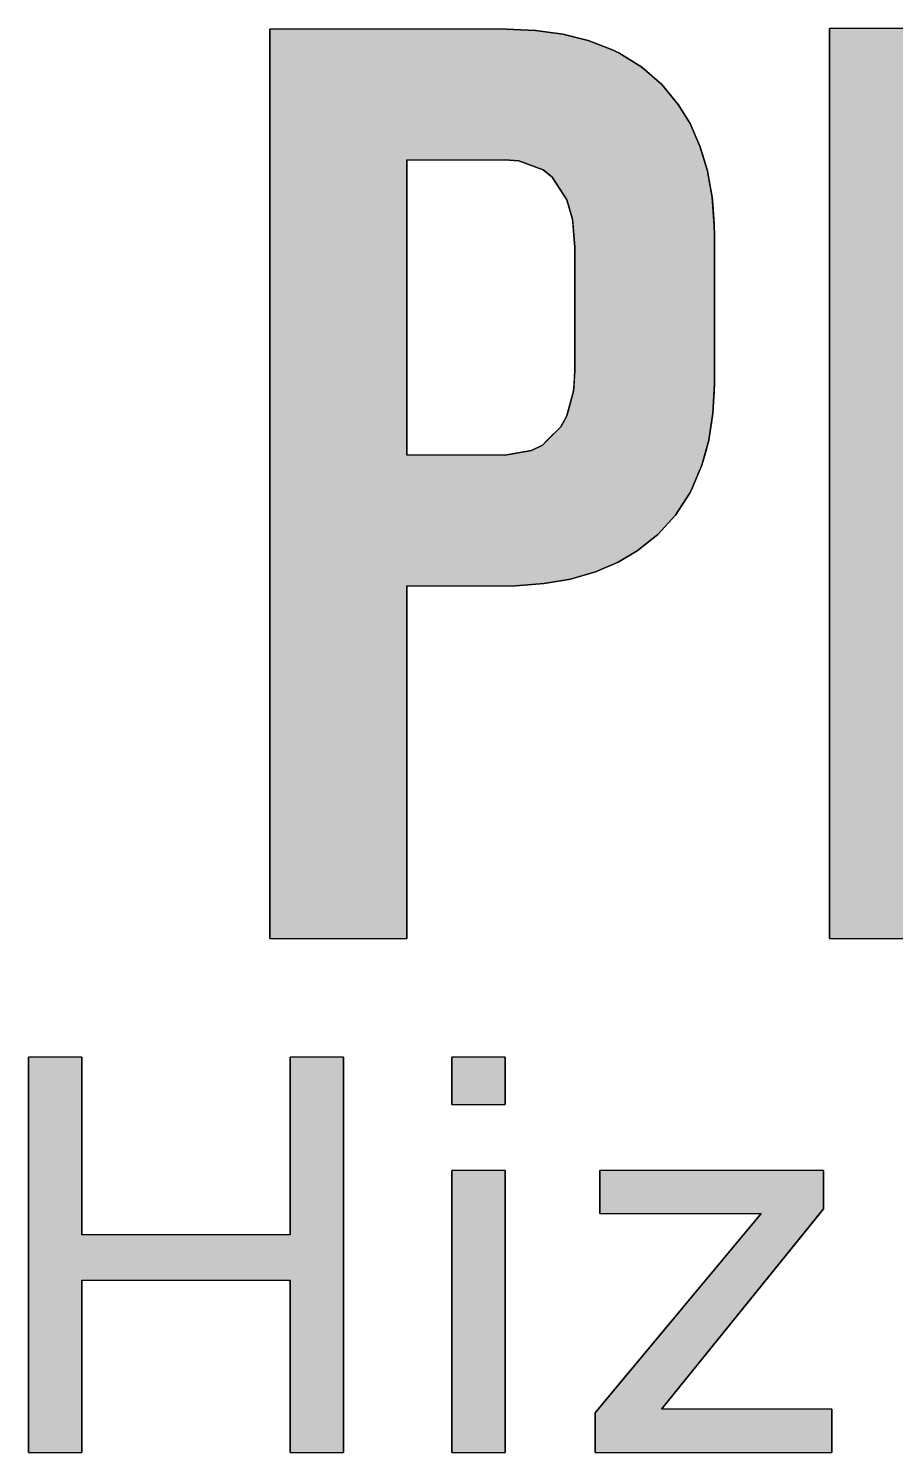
# Model space of a CAD drawing. Extents: x -2905 to 5507, y 1609 to 5809.
# Drawn here: x 5060.12 to 5084.48, y 1813.94 to 1853.96 of the extents above; entities that cross this region are included whole.
import ezdxf

# ---------------------------------------------------------------- set-up
doc = ezdxf.new("R2010")
doc.units = 0
doc.header["$MEASUREMENT"] = 0
doc.layers.get('0').update_dxf_attribs({"linetype": 'CONTINUOUS'})

# ---------------------------------------------------------------- blocks, each defined once
blk = doc.blocks.new('*U101')
at = {"color": 85, "linetype": 'Continuous'}
for p, q in [((184.759, -30.034), (184.759, -30)), ((191.398, -30), (192.224, -30.034)), ((184.759, -30.142), (184.759, -30.034)), ((184.759, -30.318), (184.759, -30.142)), ((184.759, -30.569), (184.759, -30.318)), ((192.224, -30.034), (192.989, -30.142)), ((192.989, -30.142), (193.706, -30.318)), ((193.706, -30.318), (194.356, -30.569)), ((184.759, -30.663), (184.759, -30.569)), ((184.759, -31.063), (184.759, -30.663)), ((194.356, -30.569), (194.566, -30.663)), ((194.566, -30.663), (195.208, -31.063)), ((184.759, -31.55), (184.759, -31.063)), ((195.208, -31.063), (195.77, -31.55)), ((184.759, -32.118), (184.759, -31.55)), ((195.77, -31.55), (196.237, -32.118)), ((184.759, -32.653), (184.759, -32.118)), ((196.237, -32.118), (196.569, -32.653)), ((184.759, -33.289), (184.759, -32.653)), ((196.569, -32.653), (196.846, -33.289)), ((184.759, -33.675), (184.759, -33.289)), ((196.846, -33.289), (196.964, -33.675)), ((184.759, -41.966), (184.759, -33.675)), ((188.61, -33.675), (188.61, -41.966)), ((191.757, -33.702), (191.364, -33.675)), ((192.44, -33.952), (191.757, -33.702)), ((192.473, -33.98), (192.44, -33.952)), ((192.691, -34.162), (192.473, -33.98)), ((196.964, -33.675), (196.972, -33.702)), ((196.972, -33.702), (197.048, -33.952)), ((197.048, -33.952), (197.056, -33.98)), ((197.056, -33.98), (197.089, -34.162)), ((193.055, -34.724), (192.691, -34.162)), ((197.089, -34.162), (197.191, -34.724)), ((193.104, -34.798), (193.055, -34.724)), ((193.266, -35.34), (193.104, -34.798)), ((197.191, -34.724), (197.196, -34.798)), ((197.196, -34.798), (197.233, -35.34)), ((193.282, -35.529), (193.266, -35.34)), ((193.304, -35.78), (193.282, -35.529)), ((197.233, -35.34), (197.246, -35.529)), ((197.246, -35.529), (197.252, -35.78)), ((193.334, -36.132), (193.304, -35.78)), ((197.252, -35.78), (197.252, -36.132)), ((193.334, -39.597), (193.334, -36.132)), ((197.252, -36.132), (197.252, -39.597)), ((193.308, -39.962), (193.334, -39.597)), ((197.252, -39.597), (197.252, -39.962)), ((193.293, -40.172), (193.308, -39.962)), ((197.252, -39.962), (197.242, -40.172)), ((193.124, -40.788), (193.293, -40.172)), ((197.242, -40.172), (197.212, -40.788)), ((193.104, -40.862), (193.124, -40.788)), ((197.212, -40.788), (197.201, -40.862)), ((192.555, -41.553), (192.934, -41.174)), ((192.934, -41.174), (193.104, -40.862)), ((197.154, -41.174), (197.097, -41.553)), ((197.201, -40.862), (197.154, -41.174)), ((192.42, -41.688), (192.555, -41.553)), ((197.097, -41.553), (197.059, -41.688)), ((184.759, -42.25), (184.759, -41.966)), ((191.364, -41.966), (192.116, -41.837)), ((192.116, -41.837), (192.42, -41.688)), ((196.98, -41.966), (196.9, -42.25)), ((197.017, -41.837), (196.98, -41.966)), ((197.059, -41.688), (197.017, -41.837)), ((184.759, -42.9), (184.759, -42.25)), ((196.9, -42.25), (196.63, -42.9)), ((184.759, -43.021), (184.759, -42.9)), ((184.759, -43.658), (184.759, -43.021)), ((196.569, -43.021), (196.156, -43.658)), ((196.63, -42.9), (196.569, -43.021)), ((184.759, -44.199), (184.759, -43.658)), ((196.156, -43.658), (195.662, -44.199)), ((184.759, -44.659), (184.759, -44.199)), ((195.662, -44.199), (195.08, -44.659)), ((184.759, -44.977), (184.759, -44.659)), ((195.08, -44.659), (194.545, -44.977)), ((184.759, -45.248), (184.759, -44.977)), ((194.545, -44.977), (193.909, -45.248)), ((184.759, -45.451), (184.759, -45.248)), ((184.759, -45.58), (184.759, -45.451)), ((184.759, -45.641), (184.759, -45.58)), ((192.467, -45.58), (191.662, -45.641)), ((193.212, -45.451), (192.467, -45.58)), ((193.909, -45.248), (193.212, -45.451)), ((184.759, -55.556), (184.759, -45.641)), ((188.61, -45.641), (188.61, -55.556))]:
    blk.add_line(p, q, dxfattribs=at)
at = {"color": 85, "linetype": 'Continuous', "extrusion": (0, 0, -1)}
for points in [[(-184.759, -30), (-192.224, -30.034), (-184.759, -30.034)], [(-184.759, -30), (-191.398, -30), (-192.224, -30.034)], [(-184.759, -30.034), (-192.989, -30.142), (-184.759, -30.142)], [(-184.759, -30.034), (-192.224, -30.034), (-192.989, -30.142)], [(-184.759, -30.142), (-193.706, -30.318), (-184.759, -30.318)], [(-184.759, -30.142), (-192.989, -30.142), (-193.706, -30.318)], [(-184.759, -30.318), (-194.356, -30.569), (-184.759, -30.569)], [(-184.759, -30.318), (-193.706, -30.318), (-194.356, -30.569)], [(-184.759, -30.569), (-194.566, -30.663), (-184.759, -30.663)], [(-184.759, -30.569), (-194.356, -30.569), (-194.566, -30.663)], [(-184.759, -30.663), (-195.208, -31.063), (-184.759, -31.063)], [(-184.759, -30.663), (-194.566, -30.663), (-195.208, -31.063)], [(-184.759, -31.063), (-195.77, -31.55), (-184.759, -31.55)], [(-184.759, -31.063), (-195.208, -31.063), (-195.77, -31.55)], [(-184.759, -31.55), (-196.237, -32.118), (-184.759, -32.118)], [(-184.759, -31.55), (-195.77, -31.55), (-196.237, -32.118)], [(-184.759, -32.118), (-196.569, -32.653), (-184.759, -32.653)], [(-184.759, -32.118), (-196.237, -32.118), (-196.569, -32.653)], [(-184.759, -32.653), (-196.846, -33.289), (-184.759, -33.289)], [(-184.759, -32.653), (-196.569, -32.653), (-196.846, -33.289)], [(-184.759, -33.289), (-196.964, -33.675), (-184.759, -33.675)], [(-184.759, -33.289), (-196.846, -33.289), (-196.964, -33.675)], [(-184.759, -33.675), (-188.61, -41.966), (-184.759, -41.966)], [(-184.759, -33.675), (-188.61, -33.675), (-188.61, -41.966)], [(-191.364, -33.675), (-196.972, -33.702), (-191.757, -33.702)], [(-191.364, -33.675), (-196.964, -33.675), (-196.972, -33.702)], [(-191.757, -33.702), (-197.048, -33.952), (-192.44, -33.952)], [(-191.757, -33.702), (-196.972, -33.702), (-197.048, -33.952)], [(-192.44, -33.952), (-197.056, -33.98), (-192.473, -33.98)], [(-192.44, -33.952), (-197.048, -33.952), (-197.056, -33.98)], [(-192.473, -33.98), (-197.089, -34.162), (-192.691, -34.162)], [(-192.473, -33.98), (-197.056, -33.98), (-197.089, -34.162)], [(-192.691, -34.162), (-197.191, -34.724), (-193.055, -34.724)], [(-192.691, -34.162), (-197.089, -34.162), (-197.191, -34.724)], [(-193.055, -34.724), (-197.196, -34.798), (-193.104, -34.798)], [(-193.055, -34.724), (-197.191, -34.724), (-197.196, -34.798)], [(-193.104, -34.798), (-197.233, -35.34), (-193.266, -35.34)], [(-193.104, -34.798), (-197.196, -34.798), (-197.233, -35.34)], [(-193.266, -35.34), (-197.246, -35.529), (-193.282, -35.529)], [(-193.266, -35.34), (-197.233, -35.34), (-197.246, -35.529)], [(-193.282, -35.529), (-197.252, -35.78), (-193.304, -35.78)], [(-193.282, -35.529), (-197.246, -35.529), (-197.252, -35.78)], [(-193.304, -35.78), (-197.252, -36.132), (-193.334, -36.132)], [(-193.304, -35.78), (-197.252, -35.78), (-197.252, -36.132)], [(-193.334, -36.132), (-197.252, -39.597), (-193.334, -39.597)], [(-193.334, -36.132), (-197.252, -36.132), (-197.252, -39.597)], [(-193.334, -39.597), (-197.252, -39.962), (-193.308, -39.962)], [(-193.334, -39.597), (-197.252, -39.597), (-197.252, -39.962)], [(-193.308, -39.962), (-197.242, -40.172), (-193.293, -40.172)], [(-193.308, -39.962), (-197.252, -39.962), (-197.242, -40.172)], [(-193.293, -40.172), (-197.212, -40.788), (-193.124, -40.788)], [(-193.293, -40.172), (-197.242, -40.172), (-197.212, -40.788)], [(-193.124, -40.788), (-197.201, -40.862), (-193.104, -40.862)], [(-193.124, -40.788), (-197.212, -40.788), (-197.201, -40.862)], [(-192.934, -41.174), (-197.097, -41.553), (-192.555, -41.553)], [(-193.104, -40.862), (-197.154, -41.174), (-192.934, -41.174)], [(-192.934, -41.174), (-197.154, -41.174), (-197.097, -41.553)], [(-193.104, -40.862), (-197.201, -40.862), (-197.154, -41.174)], [(-192.555, -41.553), (-197.059, -41.688), (-192.42, -41.688)], [(-192.555, -41.553), (-197.097, -41.553), (-197.059, -41.688)], [(-184.759, -41.966), (-196.9, -42.25), (-184.759, -42.25)], [(-184.759, -41.966), (-196.98, -41.966), (-196.9, -42.25)], [(-192.116, -41.837), (-196.98, -41.966), (-191.364, -41.966)], [(-192.42, -41.688), (-197.017, -41.837), (-192.116, -41.837)], [(-192.116, -41.837), (-197.017, -41.837), (-196.98, -41.966)], [(-192.42, -41.688), (-197.059, -41.688), (-197.017, -41.837)], [(-184.759, -42.25), (-196.63, -42.9), (-184.759, -42.9)], [(-184.759, -42.25), (-196.9, -42.25), (-196.63, -42.9)], [(-184.759, -42.9), (-196.569, -43.021), (-184.759, -43.021)], [(-184.759, -42.9), (-196.63, -42.9), (-196.569, -43.021)], [(-184.759, -43.021), (-196.156, -43.658), (-184.759, -43.658)], [(-184.759, -43.021), (-196.569, -43.021), (-196.156, -43.658)], [(-184.759, -43.658), (-195.662, -44.199), (-184.759, -44.199)], [(-184.759, -43.658), (-196.156, -43.658), (-195.662, -44.199)], [(-184.759, -44.199), (-195.08, -44.659), (-184.759, -44.659)], [(-184.759, -44.199), (-195.662, -44.199), (-195.08, -44.659)], [(-184.759, -44.659), (-194.545, -44.977), (-184.759, -44.977)], [(-184.759, -44.659), (-195.08, -44.659), (-194.545, -44.977)], [(-184.759, -44.977), (-193.909, -45.248), (-184.759, -45.248)], [(-184.759, -44.977), (-194.545, -44.977), (-193.909, -45.248)], [(-184.759, -45.248), (-193.212, -45.451), (-184.759, -45.451)], [(-184.759, -45.248), (-193.909, -45.248), (-193.212, -45.451)], [(-184.759, -45.451), (-192.467, -45.58), (-184.759, -45.58)], [(-184.759, -45.451), (-193.212, -45.451), (-192.467, -45.58)], [(-184.759, -45.58), (-191.662, -45.641), (-184.759, -45.641)], [(-184.759, -45.58), (-192.467, -45.58), (-191.662, -45.641)], [(-184.759, -45.641), (-188.61, -55.556), (-184.759, -55.556)], [(-184.759, -45.641), (-188.61, -45.641), (-188.61, -55.556)]]:
    blk.add_solid(points, dxfattribs=at)
blk = doc.blocks.new('*U104')
at = {"color": 85, "linetype": 'Continuous'}
for p, q in [((200.487, -30.007), (200.487, -29.98)), ((200.487, -30.095), (200.487, -30.007)), ((206.619, -29.98), (207.452, -30.007)), ((207.452, -30.007), (208.23, -30.095)), ((200.487, -30.244), (200.487, -30.095)), ((200.487, -30.447), (200.487, -30.244)), ((208.23, -30.095), (208.961, -30.244)), ((208.961, -30.244), (209.638, -30.447)), ((200.487, -30.65), (200.487, -30.447)), ((200.487, -31.022), (200.487, -30.65)), ((209.638, -30.447), (210.132, -30.65)), ((210.132, -30.65), (210.808, -31.022)), ((200.487, -31.475), (200.487, -31.022)), ((210.808, -31.022), (211.404, -31.475)), ((200.487, -32.003), (200.487, -31.475)), ((211.404, -31.475), (211.912, -32.003)), ((200.487, -32.584), (200.487, -32.003)), ((211.912, -32.003), (212.334, -32.584)), ((200.487, -33.269), (200.487, -32.584)), ((212.334, -32.584), (212.676, -33.269)), ((200.487, -33.655), (200.487, -33.269)), ((212.676, -33.269), (212.806, -33.655)), ((200.487, -41.072), (200.487, -33.655)), ((204.277, -33.655), (204.277, -41.072)), ((207.465, -33.702), (206.897, -33.655)), ((208.142, -33.932), (207.465, -33.702)), ((208.171, -33.952), (208.142, -33.932)), ((208.494, -34.176), (208.171, -33.952)), ((212.806, -33.655), (212.822, -33.702)), ((212.822, -33.702), (212.9, -33.932)), ((212.9, -33.932), (212.907, -33.952)), ((212.907, -33.952), (212.954, -34.176)), ((208.896, -34.69), (208.494, -34.176)), ((212.954, -34.176), (213.062, -34.69)), ((208.954, -34.765), (208.896, -34.69)), ((209.137, -35.299), (208.954, -34.765)), ((213.062, -34.69), (213.069, -34.765)), ((213.069, -34.765), (213.114, -35.299)), ((209.156, -35.482), (209.137, -35.299)), ((209.187, -35.78), (209.156, -35.482)), ((213.114, -35.299), (213.13, -35.482)), ((213.13, -35.482), (213.137, -35.78)), ((209.218, -36.078), (209.187, -35.78)), ((213.137, -35.78), (213.137, -36.078)), ((209.218, -38.771), (209.218, -36.078)), ((213.137, -36.078), (213.137, -38.771)), ((209.177, -39.346), (209.218, -38.805)), ((209.218, -38.805), (209.218, -38.771)), ((213.135, -38.805), (213.108, -39.346)), ((213.137, -38.771), (213.135, -38.805)), ((208.954, -40.016), (209.098, -39.583)), ((209.098, -39.583), (209.177, -39.346)), ((213.096, -39.583), (213.031, -40.016)), ((213.108, -39.346), (213.096, -39.583)), ((208.731, -40.335), (208.954, -40.016)), ((213.031, -40.016), (212.983, -40.335)), ((208.142, -40.788), (208.713, -40.348)), ((208.713, -40.348), (208.731, -40.335)), ((212.981, -40.348), (212.859, -40.788)), ((212.983, -40.335), (212.981, -40.348)), ((207.668, -40.978), (208.142, -40.788)), ((212.859, -40.788), (212.807, -40.978)), ((200.487, -41.708), (200.487, -41.072)), ((206.897, -41.072), (207.007, -41.059)), ((207.007, -41.059), (207.668, -40.978)), ((212.779, -41.072), (212.514, -41.708)), ((212.785, -41.059), (212.779, -41.072)), ((212.807, -40.978), (212.785, -41.059)), ((200.487, -41.986), (200.487, -41.708)), ((200.487, -42.609), (200.487, -41.986)), ((212.358, -41.986), (211.945, -42.609)), ((212.514, -41.708), (212.358, -41.986)), ((200.487, -43.15), (200.487, -42.609)), ((211.945, -42.609), (211.451, -43.15)), ((200.487, -43.61), (200.487, -43.15)), ((211.451, -43.15), (210.869, -43.61)), ((200.487, -44.003), (200.487, -43.61)), ((210.869, -43.61), (210.213, -44.003)), ((200.487, -44.043), (200.487, -44.003)), ((210.213, -44.003), (210.132, -44.043)), ((200.487, -44.064), (200.487, -44.043)), ((200.487, -44.747), (200.487, -44.064)), ((210.132, -44.043), (210.078, -44.064)), ((210.078, -44.064), (210.302, -44.747)), ((200.487, -55.556), (200.487, -44.747)), ((204.277, -44.747), (204.277, -55.556)), ((209.692, -55.556), (206.45, -44.747)), ((210.302, -44.747), (213.854, -55.556))]:
    blk.add_line(p, q, dxfattribs=at)
at = {"color": 85, "linetype": 'Continuous', "extrusion": (0, 0, -1)}
for points in [[(-200.487, -29.98), (-207.452, -30.007), (-200.487, -30.007)], [(-200.487, -29.98), (-206.619, -29.98), (-207.452, -30.007)], [(-200.487, -30.007), (-208.23, -30.095), (-200.487, -30.095)], [(-200.487, -30.007), (-207.452, -30.007), (-208.23, -30.095)], [(-200.487, -30.095), (-208.961, -30.244), (-200.487, -30.244)], [(-200.487, -30.095), (-208.23, -30.095), (-208.961, -30.244)], [(-200.487, -30.244), (-209.638, -30.447), (-200.487, -30.447)], [(-200.487, -30.244), (-208.961, -30.244), (-209.638, -30.447)], [(-200.487, -30.447), (-210.132, -30.65), (-200.487, -30.65)], [(-200.487, -30.447), (-209.638, -30.447), (-210.132, -30.65)], [(-200.487, -30.65), (-210.808, -31.022), (-200.487, -31.022)], [(-200.487, -30.65), (-210.132, -30.65), (-210.808, -31.022)], [(-200.487, -31.022), (-211.404, -31.475), (-200.487, -31.475)], [(-200.487, -31.022), (-210.808, -31.022), (-211.404, -31.475)], [(-200.487, -31.475), (-211.912, -32.003), (-200.487, -32.003)], [(-200.487, -31.475), (-211.404, -31.475), (-211.912, -32.003)], [(-200.487, -32.003), (-212.334, -32.584), (-200.487, -32.584)], [(-200.487, -32.003), (-211.912, -32.003), (-212.334, -32.584)], [(-200.487, -32.584), (-212.676, -33.269), (-200.487, -33.269)], [(-200.487, -32.584), (-212.334, -32.584), (-212.676, -33.269)], [(-200.487, -33.269), (-212.806, -33.655), (-200.487, -33.655)], [(-200.487, -33.269), (-212.676, -33.269), (-212.806, -33.655)], [(-200.487, -33.655), (-204.277, -41.072), (-200.487, -41.072)], [(-200.487, -33.655), (-204.277, -33.655), (-204.277, -41.072)], [(-206.897, -33.655), (-212.822, -33.702), (-207.465, -33.702)], [(-206.897, -33.655), (-212.806, -33.655), (-212.822, -33.702)], [(-207.465, -33.702), (-212.9, -33.932), (-208.142, -33.932)], [(-207.465, -33.702), (-212.822, -33.702), (-212.9, -33.932)], [(-208.142, -33.932), (-212.907, -33.952), (-208.171, -33.952)], [(-208.142, -33.932), (-212.9, -33.932), (-212.907, -33.952)], [(-208.171, -33.952), (-212.954, -34.176), (-208.494, -34.176)], [(-208.171, -33.952), (-212.907, -33.952), (-212.954, -34.176)], [(-208.494, -34.176), (-213.062, -34.69), (-208.896, -34.69)], [(-208.494, -34.176), (-212.954, -34.176), (-213.062, -34.69)], [(-208.896, -34.69), (-213.069, -34.765), (-208.954, -34.765)], [(-208.896, -34.69), (-213.062, -34.69), (-213.069, -34.765)], [(-208.954, -34.765), (-213.114, -35.299), (-209.137, -35.299)], [(-208.954, -34.765), (-213.069, -34.765), (-213.114, -35.299)], [(-209.137, -35.299), (-213.13, -35.482), (-209.156, -35.482)], [(-209.137, -35.299), (-213.114, -35.299), (-213.13, -35.482)], [(-209.156, -35.482), (-213.137, -35.78), (-209.187, -35.78)], [(-209.156, -35.482), (-213.13, -35.482), (-213.137, -35.78)], [(-209.187, -35.78), (-213.137, -36.078), (-209.218, -36.078)], [(-209.187, -35.78), (-213.137, -35.78), (-213.137, -36.078)], [(-209.218, -36.078), (-213.137, -38.771), (-209.218, -38.771)], [(-209.218, -36.078), (-213.137, -36.078), (-213.137, -38.771)], [(-209.218, -38.805), (-213.108, -39.346), (-209.177, -39.346)], [(-209.218, -38.771), (-213.135, -38.805), (-209.218, -38.805)], [(-209.218, -38.771), (-213.137, -38.771), (-213.135, -38.805)], [(-209.218, -38.805), (-213.135, -38.805), (-213.108, -39.346)], [(-209.098, -39.583), (-213.031, -40.016), (-208.954, -40.016)], [(-209.177, -39.346), (-213.096, -39.583), (-209.098, -39.583)], [(-209.098, -39.583), (-213.096, -39.583), (-213.031, -40.016)], [(-209.177, -39.346), (-213.108, -39.346), (-213.096, -39.583)], [(-208.954, -40.016), (-212.983, -40.335), (-208.731, -40.335)], [(-208.954, -40.016), (-213.031, -40.016), (-212.983, -40.335)], [(-208.713, -40.348), (-212.859, -40.788), (-208.142, -40.788)], [(-208.731, -40.335), (-212.981, -40.348), (-208.713, -40.348)], [(-208.713, -40.348), (-212.981, -40.348), (-212.859, -40.788)], [(-208.731, -40.335), (-212.983, -40.335), (-212.981, -40.348)], [(-208.142, -40.788), (-212.807, -40.978), (-207.668, -40.978)], [(-208.142, -40.788), (-212.859, -40.788), (-212.807, -40.978)], [(-200.487, -41.072), (-212.514, -41.708), (-200.487, -41.708)], [(-200.487, -41.072), (-212.779, -41.072), (-212.514, -41.708)], [(-207.007, -41.059), (-212.779, -41.072), (-206.897, -41.072)], [(-207.668, -40.978), (-212.785, -41.059), (-207.007, -41.059)], [(-207.007, -41.059), (-212.785, -41.059), (-212.779, -41.072)], [(-207.668, -40.978), (-212.807, -40.978), (-212.785, -41.059)], [(-200.487, -41.708), (-212.358, -41.986), (-200.487, -41.986)], [(-200.487, -41.708), (-212.514, -41.708), (-212.358, -41.986)], [(-200.487, -41.986), (-211.945, -42.609), (-200.487, -42.609)], [(-200.487, -41.986), (-212.358, -41.986), (-211.945, -42.609)], [(-200.487, -42.609), (-211.451, -43.15), (-200.487, -43.15)], [(-200.487, -42.609), (-211.945, -42.609), (-211.451, -43.15)], [(-200.487, -43.15), (-210.869, -43.61), (-200.487, -43.61)], [(-200.487, -43.15), (-211.451, -43.15), (-210.869, -43.61)], [(-200.487, -43.61), (-210.213, -44.003), (-200.487, -44.003)], [(-200.487, -43.61), (-210.869, -43.61), (-210.213, -44.003)], [(-200.487, -44.003), (-210.132, -44.043), (-200.487, -44.043)], [(-200.487, -44.003), (-210.213, -44.003), (-210.132, -44.043)], [(-200.487, -44.043), (-210.078, -44.064), (-200.487, -44.064)], [(-200.487, -44.043), (-210.132, -44.043), (-210.078, -44.064)], [(-200.487, -44.064), (-210.302, -44.747), (-200.487, -44.747)], [(-200.487, -44.064), (-210.078, -44.064), (-210.302, -44.747)], [(-200.487, -44.747), (-204.277, -55.556), (-200.487, -55.556)], [(-200.487, -44.747), (-204.277, -44.747), (-204.277, -55.556)], [(-206.45, -44.747), (-213.854, -55.556), (-209.692, -55.556)], [(-206.45, -44.747), (-210.302, -44.747), (-213.854, -55.556)]]:
    blk.add_solid(points, dxfattribs=at)
blk = doc.blocks.new('*U115')
at = {"color": 8, "linetype": 'Continuous'}
for p, q in [((194.028, -63.151), (194.028, -62.068)), ((200.316, -62.068), (200.316, -63.151)), ((194.028, -63.28), (194.028, -63.151)), ((200.316, -63.151), (200.211, -63.28)), ((193.987, -68.78), (198.562, -63.28)), ((200.211, -63.28), (195.769, -68.78)), ((193.905, -68.878), (193.987, -68.78)), ((200.549, -68.78), (200.549, -68.878)), ((193.905, -69.998), (193.905, -68.878)), ((200.549, -68.878), (200.549, -69.998))]:
    blk.add_line(p, q, dxfattribs=at)
at = {"color": 8, "linetype": 'Continuous', "extrusion": (0, 0, -1)}
for points in [[(-194.028, -62.068), (-200.316, -63.151), (-194.028, -63.151)], [(-194.028, -62.068), (-200.316, -62.068), (-200.316, -63.151)], [(-194.028, -63.151), (-200.211, -63.28), (-194.028, -63.28)], [(-194.028, -63.151), (-200.316, -63.151), (-200.211, -63.28)], [(-198.562, -63.28), (-195.769, -68.78), (-193.987, -68.78)], [(-198.562, -63.28), (-200.211, -63.28), (-195.769, -68.78)], [(-193.987, -68.78), (-200.549, -68.878), (-193.905, -68.878)], [(-193.987, -68.78), (-200.549, -68.78), (-200.549, -68.878)], [(-193.905, -68.878), (-200.549, -69.998), (-193.905, -69.998)], [(-193.905, -68.878), (-200.549, -68.878), (-200.549, -69.998)]]:
    blk.add_solid(points, dxfattribs=at)
blk = doc.blocks.new('*U116')
at = {"color": 8, "linetype": 'Continuous'}
for p, q in [((189.875, -60.216), (189.875, -58.887)), ((191.37, -58.887), (191.37, -60.216))]:
    blk.add_line(p, q, dxfattribs=at)
at = {"color": 8, "linetype": 'Continuous', "extrusion": (0, 0, -1)}
for points in [[(-189.875, -58.887), (-191.37, -60.216), (-189.875, -60.216)], [(-189.875, -58.887), (-191.37, -58.887), (-191.37, -60.216)]]:
    blk.add_solid(points, dxfattribs=at)
blk = doc.blocks.new('*U117')
at = {"color": 8, "linetype": 'Continuous'}
for p, q in [((189.875, -69.998), (189.875, -62.068)), ((191.37, -62.068), (191.37, -69.998))]:
    blk.add_line(p, q, dxfattribs=at)
at = {"color": 8, "linetype": 'Continuous', "extrusion": (0, 0, -1)}
for points in [[(-189.875, -62.068), (-191.37, -69.998), (-189.875, -69.998)], [(-189.875, -62.068), (-191.37, -62.068), (-191.37, -69.998)]]:
    blk.add_solid(points, dxfattribs=at)
blk = doc.blocks.new('*U118')
at = {"color": 8, "linetype": 'Continuous'}
for p, q in [((177.977, -63.877), (177.977, -58.887)), ((179.472, -58.887), (179.472, -63.877)), ((185.329, -63.877), (185.329, -58.887)), ((186.824, -58.887), (186.824, -63.877)), ((177.977, -65.15), (177.977, -63.877)), ((186.824, -63.877), (186.824, -65.15)), ((177.977, -69.998), (177.977, -65.15)), ((179.472, -65.15), (179.472, -69.998)), ((185.329, -69.998), (185.329, -65.15)), ((186.824, -65.15), (186.824, -69.998))]:
    blk.add_line(p, q, dxfattribs=at)
at = {"color": 8, "linetype": 'Continuous', "extrusion": (0, 0, -1)}
for points in [[(-177.977, -58.887), (-179.472, -63.877), (-177.977, -63.877)], [(-177.977, -58.887), (-179.472, -58.887), (-179.472, -63.877)], [(-185.329, -58.887), (-186.824, -63.877), (-185.329, -63.877)], [(-185.329, -58.887), (-186.824, -58.887), (-186.824, -63.877)], [(-177.977, -63.877), (-186.824, -65.15), (-177.977, -65.15)], [(-177.977, -63.877), (-186.824, -63.877), (-186.824, -65.15)], [(-177.977, -65.15), (-179.472, -69.998), (-177.977, -69.998)], [(-177.977, -65.15), (-179.472, -65.15), (-179.472, -69.998)], [(-185.329, -65.15), (-186.824, -69.998), (-185.329, -69.998)], [(-185.329, -65.15), (-186.824, -65.15), (-186.824, -69.998)]]:
    blk.add_solid(points, dxfattribs=at)
blk = doc.blocks.new('A$CC24343B6')
at = {"color": 85}
for points in [[(197.212, -40.788), (197.252, -39.962), (197.252, -35.78), (197.246, -35.529), (197.191, -34.724), (197.056, -33.98), (196.846, -33.289), (196.569, -32.653), (196.237, -32.118), (195.77, -31.55), (195.208, -31.063), (194.566, -30.663), (194.356, -30.569), (193.706, -30.318), (192.989, -30.142), (192.224, -30.034), (191.398, -30), (184.759, -30), (184.759, -55.556), (188.61, -55.556), (188.61, -45.641), (191.398, -45.641), (191.662, -45.641), (192.467, -45.58), (193.212, -45.451), (193.909, -45.248), (194.545, -44.977), (195.08, -44.659), (195.662, -44.199), (196.156, -43.658), (196.569, -43.021), (196.63, -42.9), (196.9, -42.25), (197.097, -41.553)], [(193.104, -40.862), (192.934, -41.174), (192.42, -41.688), (192.116, -41.837), (191.364, -41.966), (188.61, -41.966), (188.61, -33.675), (191.364, -33.675), (191.757, -33.702), (192.44, -33.952), (192.691, -34.162), (193.104, -34.798), (193.266, -35.34), (193.334, -36.132), (193.334, -39.597), (193.293, -40.172)]]:
    blk.add_lwpolyline(points, close=True, dxfattribs=at)
blk.add_lwpolyline([(206.619, -29.98), (200.487, -29.98), (200.487, -55.556), (204.277, -55.556)], dxfattribs=at)
at = {"color": 8}
for points in [[(186.824, -58.887), (185.329, -58.887), (185.329, -63.877), (179.472, -63.877), (179.472, -58.887), (177.977, -58.887), (177.977, -69.998), (179.472, -69.998), (179.472, -65.15), (185.329, -65.15), (185.329, -69.998), (186.824, -69.998)], [(191.37, -58.887), (189.875, -58.887), (189.875, -60.216), (191.37, -60.216)], [(191.37, -62.068), (189.875, -62.068), (189.875, -69.998), (191.37, -69.998)], [(200.316, -62.068), (194.028, -62.068), (194.028, -63.28), (198.562, -63.28), (193.905, -68.878), (193.905, -69.998), (200.549, -69.998), (200.549, -68.78), (195.769, -68.78), (200.316, -63.151)]]:
    blk.add_lwpolyline(points, close=True, dxfattribs=at)
at = {"color": 85, "linetype": 'Continuous'}
for name in ['*U101', '*U104']:
    blk.add_blockref(name, (0, 0), dxfattribs=at)
at = {"color": 8, "linetype": 'Continuous'}
for name in ['*U118', '*U116', '*U117', '*U115']:
    blk.add_blockref(name, (0, 0), dxfattribs=at)

msp = doc.modelspace()

# ---------------------------------------------------------------- block references
msp.add_blockref('A$CC24343B6', (4882.139, 1883.942))

doc.saveas('drawing.dxf')
